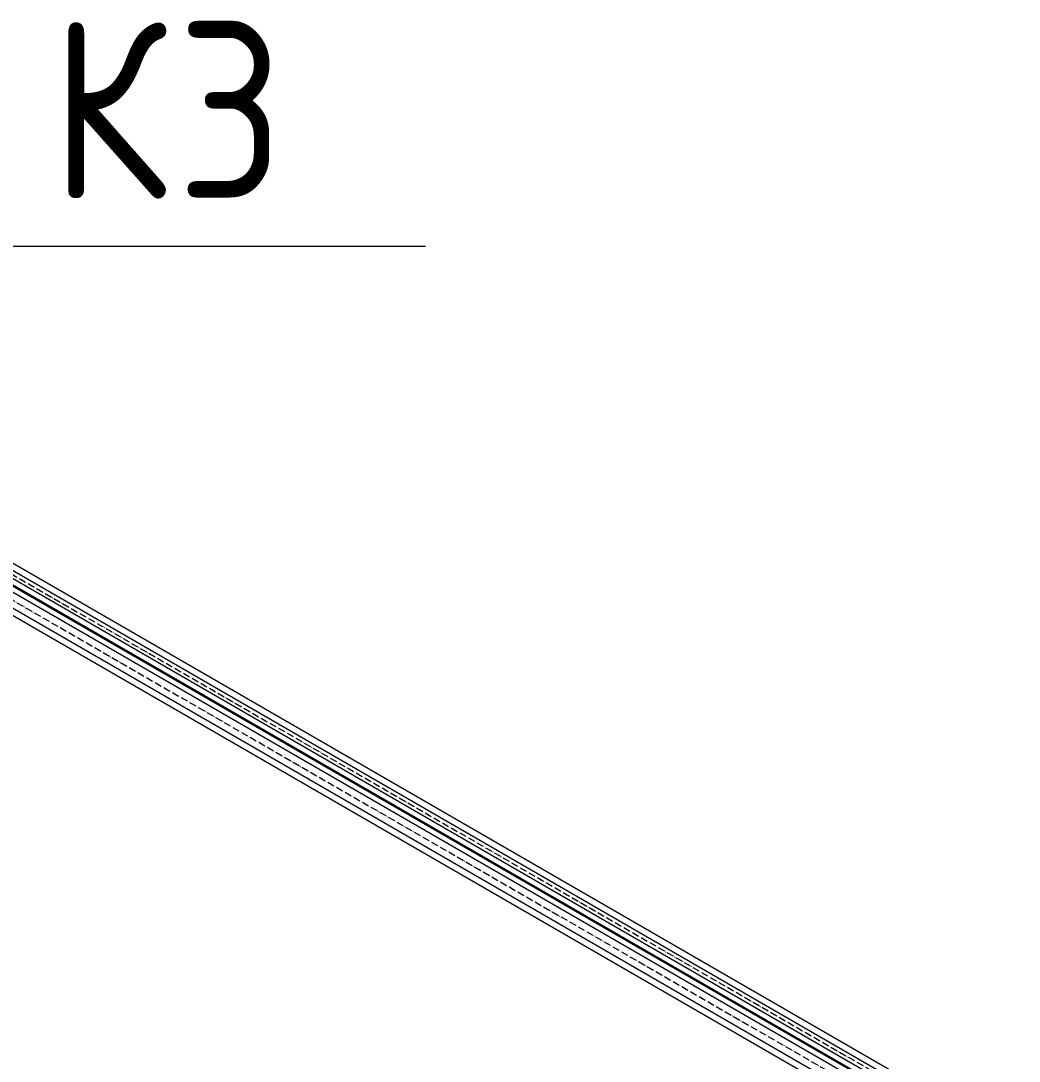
# Model space of a CAD drawing. Header units: millimetres. Extents: x -88595 to 880822, y -1054509 to -148035.
# Drawn here: x 379137 to 380549, y -323307 to -321836 of the extents above; entities that cross this region are included whole.
import ezdxf

# ---------------------------------------------------------------- set-up
doc = ezdxf.new("R2010")
doc.units = ezdxf.units.MM
doc.linetypes.add('$12$ADSK_Осевая', pattern=[14, 10, -2, 0, -2])
for name, color, linetype, lineweight in [('Изоляция', 7, 'Continuous', 18), ('Марки', 7, 'Continuous', 20), ('Трубопровод', 7, 'Continuous', 18)]:
    doc.layers.add(name, color=color, linetype=linetype, lineweight=lineweight)
doc.styles.add('$10$GOST Common', font='GOST_Common.ttf', dxfattribs={"width": 0.9, "height": 250})

# ---------------------------------------------------------------- blocks, each defined once
blk = doc.blocks.new('$0$ADSK_M_Оборудование1 - ADSK_Марка_15-3198495-В_ОВ3_1')
at = {"layer": 'Марки'}
blk.add_line((-17433.4, 7349), (-16733.4, 7349), dxfattribs=at)

msp = doc.modelspace()

# ---------------------------------------------------------------- linework, layer by layer
at = {"layer": 'Изоляция', "color": 190, "true_color": 0x8000ff}
for p, q in [((383816.1, -325311.6), (378558.9, -322276.4)), ((378541.9, -322298.3), (383802.3, -325335.5))]:
    msp.add_line(p, q, dxfattribs=at)
at = {"layer": 'Изоляция', "color": 134, "true_color": 0x00a6a6}
for p, q in [((383713.3, -325282.9), (378581, -322319.9)), ((378560.5, -322350.8), (383694.8, -325315))]:
    msp.add_line(p, q, dxfattribs=at)
at = {"layer": 'Трубопровод', "color": 190, "linetype": '$12$ADSK_Осевая', "true_color": 0x8000ff}
msp.add_line((378548.7, -322286.4), (383809.2, -325323.6), dxfattribs=at)
msp.add_line((378548.7, -322286.4), (383809.2, -325323.6), dxfattribs=at)
at = {"layer": 'Трубопровод', "color": 190, "true_color": 0x8000ff}
for p, q in [((383811.6, -325319.4), (378551.1, -322282.3)), ((378546.4, -322290.5), (383806.8, -325327.7))]:
    msp.add_line(p, q, dxfattribs=at)
at = {"layer": 'Трубопровод', "color": 134, "true_color": 0x00a6a6}
for p, q in [((383708.8, -325290.7), (378574.5, -322326.5)), ((378565, -322343), (383699.3, -325307.2))]:
    msp.add_line(p, q, dxfattribs=at)
at = {"layer": 'Трубопровод', "color": 134, "linetype": '$12$ADSK_Осевая', "true_color": 0x00a6a6}
msp.add_line((378569.7, -322334.7), (383704, -325299), dxfattribs=at)
msp.add_line((378569.7, -322334.7), (383704, -325299), dxfattribs=at)

# ---------------------------------------------------------------- block references
at = {"layer": 'Марки'}
msp.add_blockref('$0$ADSK_M_Оборудование1 - ADSK_Марка_15-3198495-В_ОВ3_1', (396442.6, -329503.6), dxfattribs=at)

# ---------------------------------------------------------------- texts
at = {"layer": 'Марки', "lineweight": 9, "char_height": 250, "attachment_point": 1, "style": '$10$GOST Common'}
for s, insert, width in [('\\fGOST Common|b0|i0|c204|p34|;\\W.9;К', (379178.9, -321836.8), 216.456), ('\\fGOST Common|b0|i0|c204|p34|;\\W.9;3', (379357.5, -321836.8), 194.81)]:
    msp.add_mtext(s, dxfattribs=dict(at, insert=insert, width=width))

doc.saveas('drawing.dxf')
